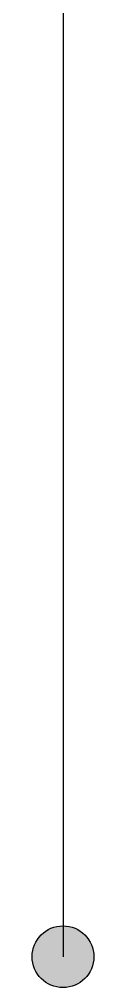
# Model space of a CAD drawing. Header units: millimetres. Extents: x 744 to 27144, y 914 to 19934.
# Drawn here: x 7861 to 7911, y 13890 to 14674 of the extents above; entities that cross this region are included whole.
import ezdxf

# ---------------------------------------------------------------- set-up
doc = ezdxf.new("R2010")
doc.units = ezdxf.units.MM
doc.header["$LTSCALE"] = 10
doc.layers.add('0-ELC TEXT', color=7, linetype='Continuous')

msp = doc.modelspace()

# ---------------------------------------------------------------- hatches: boundary and pattern name
at = {"layer": '0-ELC TEXT'}
h = msp.add_hatch(color=256, dxfattribs=at)
h.dxf.hatch_style = 1
edge = h.paths.add_edge_path()
edge.add_arc((7886.32, 13914.9), 25, -180, 180, ccw=False)
h = msp.add_hatch(color=256, dxfattribs=at)
h.dxf.hatch_style = 1
edge = h.paths.add_edge_path()
edge.add_arc((7886.32, 13914.9), 25, -180, 180, ccw=False)

# ---------------------------------------------------------------- linework, layer by layer
msp.add_line((7886.32, 15535.09), (7886.32, 13914.9), dxfattribs=at)
msp.add_circle((7886.32, 13914.9), 25, dxfattribs=at)
msp.add_circle((7886.32, 13914.9), 25, dxfattribs=at)

doc.saveas('drawing.dxf')
